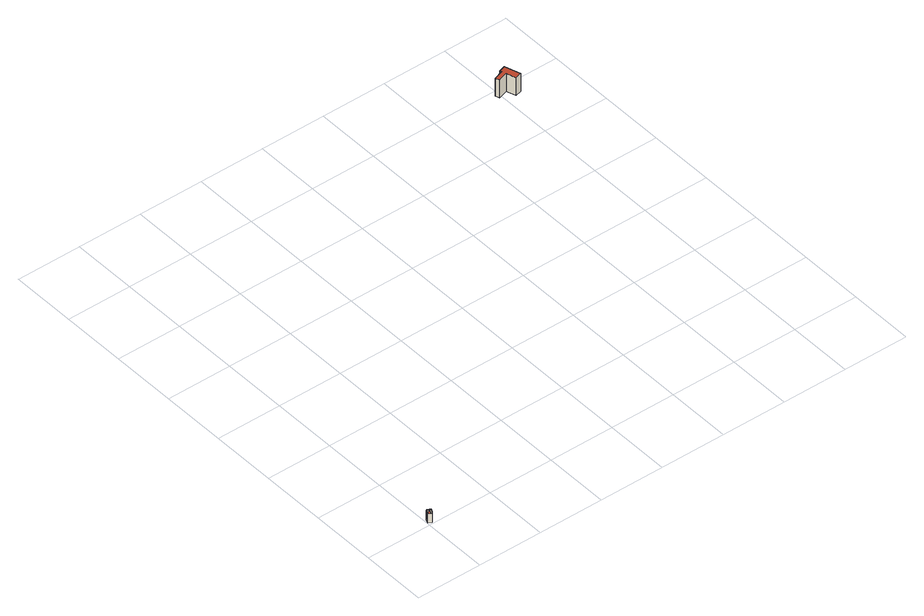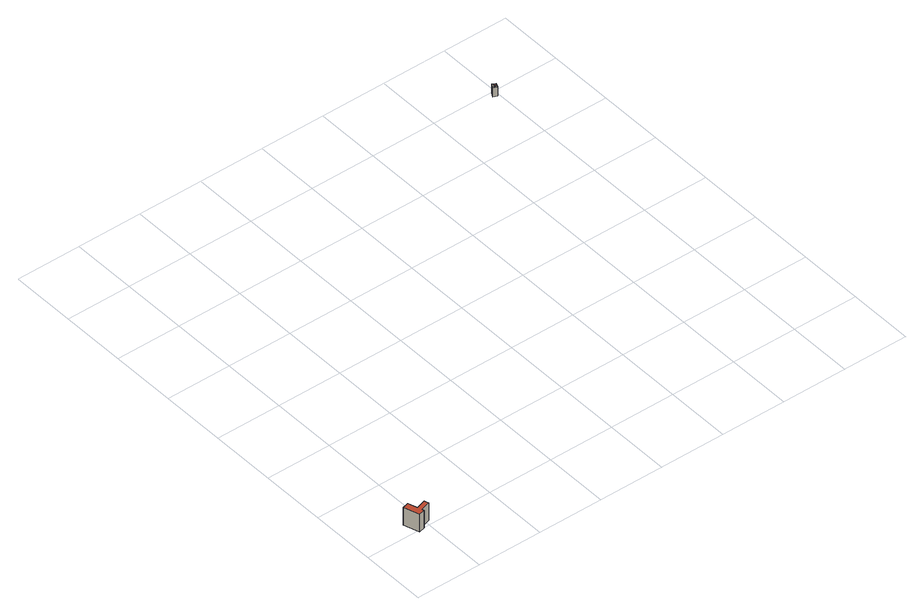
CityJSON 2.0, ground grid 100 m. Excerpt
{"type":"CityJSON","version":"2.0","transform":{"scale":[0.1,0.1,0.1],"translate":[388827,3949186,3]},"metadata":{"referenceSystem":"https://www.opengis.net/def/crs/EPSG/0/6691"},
"CityObjects":{
"building1":{"type":"Building","attributes":{"13+区市町村コード+大字・町コード+町・丁目コード":"13102012003","class":"3002","measuredHeight":14.5,"storeysAboveGround":5,"storeysBelowGround":0,"usage":"401","地区計画":"日本橋・東京駅前地区","大字・町コード":"12","延べ面積換算係数":"1","町・丁目コード":"3"},"address":[{"country":"日本","locality":"東京都中央区日本橋三丁目"}],"children":["building1-1"],"geometry":[{"type":"Solid","lod":"2","boundaries":[[[[0,1,2,3]],[[4,5,6,7]],[[8,9,5,4]],[[10,11,12,13]],[[7,6,14,15]],[[15,14,9,8]],[[0,3,4,7]],[[5,12,11,6]],[[3,2,8,4]],[[9,13,12,5]],[[6,11,10,14]],[[1,0,7,15]],[[14,10,13,9]],[[15,8,2,1]]]],"semantics":{"surfaces":[{"type":"GroundSurface"},{"type":"RoofSurface"},{"type":"WallSurface"}],"values":[[0,1,1,1,1,1,2,2,2,2,2,2,2,2]]}}]},
"building1-1":{"type":"BuildingInstallation","attributes":{"relationToConstruction":"outside"},"parents":["building1"],"geometry":[{"type":"MultiSurface","lod":"2","boundaries":[[[16,17,10,18]],[[19,20,13,21]],[[8,22,23,9,24,25]],[[23,22,26,27,19,21]],[[9,23,21,13]],[[22,8,28,26]],[[27,26,28,29]],[[19,27,29,25,24,20]],[[17,16,30,31]],[[13,20,24,9]],[[16,18,32,30]],[[8,25,29,28]],[[33,31,30,32]],[[10,17,31,33]],[[10,33,32,18]]]}]},
"building2":{"type":"Building","attributes":{"13+区市町村コード+大字・町コード+町・丁目コード":"13102019000","class":"3002","measuredHeight":29.6,"storeysAboveGround":10,"storeysBelowGround":0,"usage":"412","地区計画":"日本橋問屋街地区","大字・町コード":"19","延べ面積換算係数":"1"},"address":[{"country":"日本","locality":"東京都中央区日本橋小舟町"}],"geometry":[{"type":"Solid","lod":"2","boundaries":[[[[34,35,36,37,38,39,40,41]],[[42,43,44,45,46,47,48,49]],[[41,40,47,46]],[[34,41,46,45]],[[40,39,48,47]],[[35,34,45,44]],[[36,35,44,43]],[[39,38,49,48]],[[38,37,42,49]],[[37,36,43,42]]]],"semantics":{"surfaces":[{"type":"GroundSurface"},{"type":"RoofSurface"},{"type":"WallSurface"}],"values":[[0,1,2,2,2,2,2,2,2,2]]}}]}
},
"vertices":[
[8,37,11],[41,105,11],[97,78,11],[63,10,11],[63,10,160],[60,18,160],[16,40,160],[8,37,160],[97,78,160],[88,75,160],[44,97,154],[16,40,154],[60,18,154],[88,75,154],[44,97,160],[41,105,160],
[54,72,154],[36,81,154],[61,88,154],[55,29,154],[78,81,154],[63,25,154],[69,22,160],[63,25,160],[78,81,160],[80,86,160],[69,22,172],[55,29,172],[97,78,172],[80,86,172],[54,72,176],[36,81,176],[61,88,176],[44,97,176],
[6090,5970,2],[6081,5998,2],[6175,6028,2],[6251,5789,2],[6157,5760,2],[6111,5905,2],[5966,5859,2],[5945,5924,2],[6251,5789,297],[6175,6028,297],[6081,5998,297],[6090,5970,297],[5945,5924,297],[5966,5859,297],[6111,5905,297],[6157,5760,297]
]}
